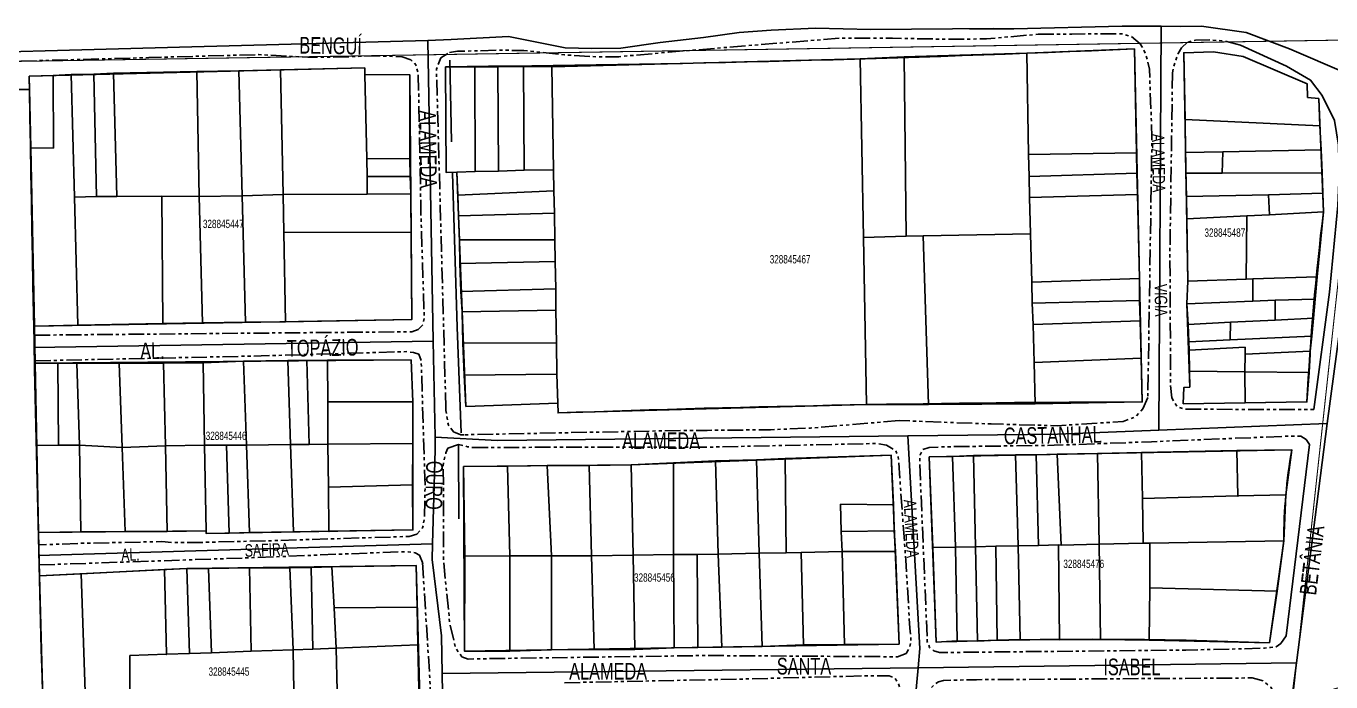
# Model space of a CAD drawing. Extents: x 203614 to 206284, y 4847494 to 4848495.
# Drawn here: x 205389.1 to 205702.2, y 4848285.1 to 4848442.4 of the extents above; entities that cross this region are included whole.
import ezdxf

# ---------------------------------------------------------------- set-up
doc = ezdxf.new("R2010")
doc.units = 0
doc.header["$LTSCALE"] = 1.5
doc.header["$MEASUREMENT"] = 0
doc.linetypes.add('PHANTOMX2', pattern=[5, 2.5, -0.5, 0.5, -0.5, 0.5, -0.5])
for name, color, linetype in [('CD-MALHA-LOTES', 40, 'CONTINUOUS'), ('CD_TXT_QUADRA', 7, 'CONTINUOUS'), ('HD-VALAS-DRENOS', 170, 'CONTINUOUS'), ('LM-LIM-SETOR-FISCAL', 7, 'CONTINUOUS'), ('RU-QUADRAS', 210, 'CONTINUOUS'), ('SV-EIXO-ROD-ESTR', 7, 'CONTINUOUS'), ('SV-EIXO-RUA-N-PAV', 6, 'CONTINUOUS'), ('SV-EIXO-RUA-PAV', 20, 'CONTINUOUS'), ('SV-EST-M-N-PAV', 1, 'PHANTOMX2'), ('SV-EST-MUNIC-PAV', 1, 'CONTINUOUS'), ('SV-RUA-NAO-PAV-S-GUIA-C-GUIA', 7, 'PHANTOMX2'), ('SV-RUA-PAVIM-S-GUIA-C-GUIA', 7, 'CONTINUOUS'), ('SV-TXT-EST-M-N-PAV', 7, 'CONTINUOUS'), ('SV-TXT-RUA-N-PAV-S-GUIA-C-GUIA', 7, 'CONTINUOUS'), ('SV-TXT-RUA-PAV-S-GUIA-C-GUIA', 7, 'CONTINUOUS')]:
    doc.layers.add(name, color=color, linetype=linetype)
doc.styles.add('ARIAL', font='ARIAL.TTF')
doc.linetypes.add('Limite', pattern='A,20,-3,[130,ltypeshp.shx,S=6.35,R=0,X=0,Y=0],-3,20', length=46)

msp = doc.modelspace()

# ---------------------------------------------------------------- linework, layer by layer
at = {"layer": 'CD-MALHA-LOTES'}
for p, q in [((205515.25, 4848432.68), (205589.22, 4848434.55)), ((205599.82, 4848435.02), (205589.22, 4848434.55)), ((205589.22, 4848434.55), (205590.03, 4848391.71)), ((205629.23, 4848435.91), (205599.82, 4848435.02)), ((205600.25, 4848391.99), (205599.82, 4848435.02)), ((205655.03, 4848436.96), (205629.23, 4848435.91)), ((205629.23, 4848435.91), (205629.62, 4848411.65)), ((205655.5, 4848412.04), (205655.03, 4848436.96)), ((205674.05, 4848436.28), (205666.89, 4848436.03)), ((205666.89, 4848436.03), (205667.18, 4848419.99)), ((205681.16, 4848435.14), (205674.05, 4848436.28)), ((205696.49, 4848428.57), (205681.16, 4848435.14)), ((205399.95, 4848430.8), (205395.62, 4848430.6)), ((205405.36, 4848430.88), (205399.95, 4848430.8)), ((205399.95, 4848430.8), (205400.73, 4848401.4)), ((205410.13, 4848431.12), (205405.36, 4848430.88)), ((205406.06, 4848401.51), (205405.36, 4848430.88)), ((205430.1, 4848431.52), (205410.13, 4848431.12)), ((205410.93, 4848401.51), (205410.13, 4848431.12)), ((205440.16, 4848431.71), (205430.1, 4848431.52)), ((205430.1, 4848431.52), (205430.64, 4848401.57)), ((205450.19, 4848431.94), (205440.16, 4848431.71)), ((205440.98, 4848401.67), (205440.16, 4848431.71)), ((205470.37, 4848432.4), (205450.19, 4848431.94)), ((205450.78, 4848402.02), (205450.19, 4848431.94)), ((205470.4, 4848430.83), (205470.37, 4848432.4)), ((205470.4, 4848430.83), (205470.86, 4848410.6)), ((205481.19, 4848430.77), (205470.4, 4848430.83)), ((205489.78, 4848432.69), (205496.81, 4848432.69)), ((205489.94, 4848407.26), (205489.78, 4848432.69)), ((205502.29, 4848432.62), (205496.81, 4848432.69)), ((205496.81, 4848432.69), (205496.87, 4848407.53)), ((205508.46, 4848432.76), (205502.29, 4848432.62)), ((205502.51, 4848407.65), (205502.29, 4848432.62)), ((205508.66, 4848407.82), (205508.46, 4848432.76)), ((205508.46, 4848432.76), (205515.25, 4848432.68)), ((205515.25, 4848432.68), (205515.7, 4848407.97)), ((205395.62, 4848430.6), (205389.9, 4848430.45)), ((205389.9, 4848430.45), (205389.97, 4848427.19)), ((205395.71, 4848413.12), (205395.62, 4848430.6)), ((205481.19, 4848410.66), (205481.19, 4848430.77)), ((205696.57, 4848425.32), (205696.49, 4848428.57)), ((205389.97, 4848427.19), (205288.02, 4848426.88)), ((205390.3, 4848413.21), (205389.97, 4848427.19)), ((205699.26, 4848425.05), (205696.57, 4848425.32)), ((205699.55, 4848418.53), (205699.26, 4848425.05)), ((205667.18, 4848419.99), (205699.55, 4848418.53)), ((205667.32, 4848412.07), (205667.18, 4848419.99)), ((205699.55, 4848418.53), (205699.81, 4848412.75)), ((205390.3, 4848413.21), (205395.71, 4848413.12)), ((205390.3, 4848413.21), (205391.12, 4848370.47)), ((205629.62, 4848411.65), (205655.5, 4848412.04)), ((205655.62, 4848407.12), (205655.5, 4848412.04)), ((205676.26, 4848412.25), (205667.32, 4848412.07)), ((205667.32, 4848412.07), (205667.4, 4848407.16)), ((205676.26, 4848412.25), (205676.13, 4848407.14)), ((205699.81, 4848412.75), (205676.26, 4848412.25)), ((205700.06, 4848407.18), (205699.81, 4848412.75)), ((205470.86, 4848410.6), (205481.19, 4848410.66)), ((205470.86, 4848410.6), (205470.99, 4848406.35)), ((205481.3, 4848406.38), (205481.19, 4848410.66)), ((205629.62, 4848411.65), (205629.8, 4848406.33)), ((205470.99, 4848406.35), (205470.97, 4848402.08)), ((205481.3, 4848406.38), (205470.99, 4848406.35)), ((205481.44, 4848402.2), (205481.3, 4848406.38)), ((205492.49, 4848407.39), (205489.94, 4848407.26)), ((205496.87, 4848407.53), (205492.49, 4848407.39)), ((205492.49, 4848407.39), (205492.71, 4848401.89)), ((205496.87, 4848407.53), (205502.51, 4848407.65)), ((205502.51, 4848407.65), (205508.66, 4848407.82)), ((205515.7, 4848407.97), (205508.66, 4848407.82)), ((205515.79, 4848402.87), (205515.7, 4848407.97)), ((205629.8, 4848406.33), (205655.62, 4848407.12)), ((205629.8, 4848406.33), (205629.83, 4848401.29)), ((205655.75, 4848401.99), (205655.62, 4848407.12)), ((205667.4, 4848407.16), (205676.13, 4848407.14)), ((205667.4, 4848407.16), (205667.51, 4848401.51)), ((205676.13, 4848407.14), (205700.06, 4848407.18)), ((205700.23, 4848402.32), (205700.06, 4848407.18)), ((205515.79, 4848402.87), (205492.71, 4848401.89)), ((205515.89, 4848397.57), (205515.79, 4848402.87)), ((205400.73, 4848401.4), (205406.06, 4848401.51)), ((205401.57, 4848370.64), (205400.73, 4848401.4)), ((205406.06, 4848401.51), (205410.93, 4848401.51)), ((205410.93, 4848401.51), (205421.69, 4848401.6)), ((205430.64, 4848401.57), (205421.69, 4848401.6)), ((205421.69, 4848401.6), (205421.91, 4848371.09)), ((205430.64, 4848401.57), (205440.98, 4848401.67)), ((205431.5, 4848371.22), (205430.64, 4848401.57)), ((205440.98, 4848401.67), (205450.78, 4848402.02)), ((205440.98, 4848401.67), (205441.79, 4848371.35)), ((205450.78, 4848402.02), (205470.97, 4848402.08)), ((205450.78, 4848402.02), (205450.96, 4848392.93)), ((205470.97, 4848402.08), (205481.44, 4848402.2)), ((205481.51, 4848393.01), (205481.44, 4848402.2)), ((205492.71, 4848401.89), (205492.88, 4848396.9)), ((205629.83, 4848401.29), (205655.75, 4848401.99)), ((205630.07, 4848392.57), (205629.83, 4848401.29)), ((205655.75, 4848401.99), (205656.24, 4848381.9)), ((205667.51, 4848401.51), (205687.19, 4848401.96)), ((205667.51, 4848401.51), (205667.6, 4848396.17)), ((205687.19, 4848401.96), (205700.23, 4848402.32)), ((205687.19, 4848401.96), (205687.46, 4848397.15)), ((205700.39, 4848397.83), (205700.23, 4848402.32)), ((205492.88, 4848396.9), (205515.89, 4848397.57)), ((205492.88, 4848396.9), (205493.09, 4848391.17)), ((205516.01, 4848391.14), (205515.89, 4848397.57)), ((205681.97, 4848396.91), (205667.6, 4848396.17)), ((205681.87, 4848381.7), (205681.97, 4848396.91)), ((205687.46, 4848397.15), (205681.97, 4848396.91)), ((205687.46, 4848397.15), (205700.39, 4848397.83)), ((205700.39, 4848397.83), (205698.89, 4848382.26)), ((205667.6, 4848396.17), (205667.87, 4848381.23)), ((205481.51, 4848393.01), (205450.96, 4848392.93)), ((205450.96, 4848392.93), (205451.37, 4848371.48)), ((205481.65, 4848371.99), (205481.51, 4848393.01)), ((205493.09, 4848391.17), (205516.01, 4848391.14)), ((205493.09, 4848391.17), (205493.23, 4848385.47)), ((205516.1, 4848385.92), (205516.01, 4848391.14)), ((205600.25, 4848391.99), (205590.03, 4848391.71)), ((205590.03, 4848391.71), (205590.77, 4848351.6)), ((205604.38, 4848392.07), (205600.25, 4848391.99)), ((205630.07, 4848392.57), (205604.38, 4848392.07)), ((205605.61, 4848351.6), (205604.38, 4848392.07)), ((205630.41, 4848381.02), (205630.07, 4848392.57)), ((205493.23, 4848385.47), (205516.1, 4848385.92)), ((205493.23, 4848385.47), (205493.4, 4848378.72)), ((205516.22, 4848379.41), (205516.1, 4848385.92)), ((205656.24, 4848381.9), (205630.41, 4848381.02)), ((205630.41, 4848381.02), (205630.53, 4848375.92)), ((205656.29, 4848376.56), (205656.24, 4848381.9)), ((205667.87, 4848381.23), (205667.6, 4848375.77)), ((205667.87, 4848381.23), (205681.87, 4848381.7)), ((205683.42, 4848381.75), (205681.87, 4848381.7)), ((205698.89, 4848382.26), (205683.42, 4848381.75)), ((205683.42, 4848381.75), (205683.44, 4848376.42)), ((205698.39, 4848376.9), (205698.89, 4848382.26)), ((205516.22, 4848379.41), (205493.4, 4848378.72)), ((205493.4, 4848378.72), (205493.73, 4848373.85)), ((205516.25, 4848374.25), (205516.22, 4848379.41)), ((205656.29, 4848376.56), (205630.53, 4848375.92)), ((205630.53, 4848375.92), (205630.76, 4848370.85)), ((205656.42, 4848371.7), (205656.29, 4848376.56)), ((205667.6, 4848375.77), (205683.44, 4848376.42)), ((205667.6, 4848375.77), (205667.96, 4848370.82)), ((205683.44, 4848376.42), (205688.78, 4848376.63)), ((205698.39, 4848376.9), (205688.78, 4848376.63)), ((205688.78, 4848376.63), (205688.84, 4848371.87)), ((205697.97, 4848372.32), (205698.39, 4848376.9)), ((205441.79, 4848371.35), (205431.5, 4848371.22)), ((205441.79, 4848371.35), (205451.37, 4848371.48)), ((205451.37, 4848371.48), (205481.65, 4848371.99)), ((205516.25, 4848374.25), (205493.73, 4848373.85)), ((205493.73, 4848373.85), (205493.92, 4848366.44)), ((205516.38, 4848366.34), (205516.25, 4848374.25)), ((205656.42, 4848371.7), (205630.76, 4848370.85)), ((205656.66, 4848362.76), (205656.42, 4848371.7)), ((205678.12, 4848371.36), (205667.96, 4848370.82)), ((205678.05, 4848367.13), (205678.12, 4848371.36)), ((205678.12, 4848371.36), (205688.84, 4848371.87)), ((205688.84, 4848371.87), (205697.97, 4848372.32)), ((205697.97, 4848372.32), (205697.57, 4848368)), ((205391.12, 4848370.47), (205401.57, 4848370.64)), ((205391.31, 4848361.52), (205391.12, 4848370.47)), ((205421.91, 4848371.09), (205401.57, 4848370.64)), ((205421.91, 4848371.09), (205431.5, 4848371.22)), ((205630.76, 4848370.85), (205630.97, 4848361.68)), ((205667.96, 4848370.82), (205668.13, 4848366.69)), ((205516.38, 4848366.34), (205493.92, 4848366.44)), ((205493.92, 4848366.44), (205494.21, 4848358.66)), ((205516.51, 4848358.89), (205516.38, 4848366.34)), ((205668.13, 4848366.69), (205678.05, 4848367.13)), ((205668.13, 4848366.69), (205668.16, 4848364.7)), ((205668.16, 4848364.7), (205681.64, 4848365.38)), ((205697.57, 4848368), (205678.05, 4848367.13)), ((205681.64, 4848365.38), (205681.64, 4848363.71)), ((205697.18, 4848364.4), (205697.57, 4848368)), ((205431.66, 4848361.67), (205441.26, 4848362.05)), ((205451.94, 4848362.2), (205441.26, 4848362.05)), ((205441.26, 4848362.05), (205442, 4848341.91)), ((205456.5, 4848362.22), (205451.94, 4848362.2)), ((205452.6, 4848342.01), (205451.94, 4848362.2)), ((205461.42, 4848362.24), (205456.5, 4848362.22)), ((205457.08, 4848342.04), (205456.5, 4848362.22)), ((205481.52, 4848362.33), (205461.42, 4848362.24)), ((205461.42, 4848362.24), (205461.56, 4848352.3)), ((205481.93, 4848352.27), (205481.52, 4848362.33)), ((205656.66, 4848362.76), (205630.97, 4848361.68)), ((205656.92, 4848352.24), (205656.66, 4848362.76)), ((205668.16, 4848364.7), (205668.25, 4848359.62)), ((205681.64, 4848363.71), (205681.56, 4848359.47)), ((205697.18, 4848364.4), (205681.64, 4848363.71)), ((205697, 4848359.34), (205697.17, 4848363.66)), ((205697.17, 4848363.66), (205697.18, 4848364.4)), ((205391.31, 4848361.52), (205396.73, 4848361.57)), ((205391.63, 4848341.81), (205391.31, 4848361.52)), ((205401.35, 4848361.53), (205396.73, 4848361.57)), ((205396.73, 4848361.57), (205396.94, 4848341.87)), ((205411.46, 4848361.54), (205401.35, 4848361.53)), ((205401.95, 4848341.87), (205401.35, 4848361.53)), ((205422.12, 4848361.59), (205411.46, 4848361.54)), ((205412.18, 4848341.35), (205411.46, 4848361.54)), ((205431.66, 4848361.67), (205422.12, 4848361.59)), ((205422.6, 4848341.75), (205422.12, 4848361.59)), ((205431.97, 4848341.87), (205431.66, 4848361.67)), ((205494.21, 4848358.66), (205516.51, 4848358.89)), ((205516.69, 4848351.94), (205516.51, 4848358.89)), ((205630.97, 4848361.68), (205631.21, 4848351.83)), ((205668.25, 4848359.62), (205681.56, 4848359.47)), ((205668.25, 4848359.62), (205668.32, 4848355.81)), ((205697, 4848359.34), (205681.56, 4848359.47)), ((205681.56, 4848359.47), (205681.58, 4848352.02)), ((205696.44, 4848352.24), (205697, 4848359.34)), ((205494.21, 4848358.66), (205494.65, 4848351.16)), ((205666.91, 4848355.73), (205666.73, 4848351.8)), ((205668.32, 4848355.81), (205666.91, 4848355.73)), ((205461.56, 4848352.3), (205481.93, 4848352.27)), ((205461.57, 4848342.08), (205461.56, 4848352.3)), ((205481.89, 4848342.28), (205481.93, 4848352.27)), ((205494.65, 4848351.16), (205516.69, 4848351.94)), ((205516.77, 4848349.6), (205516.69, 4848351.94)), ((205590.77, 4848351.6), (205516.77, 4848349.6)), ((205590.77, 4848351.6), (205605.61, 4848351.6)), ((205605.61, 4848351.6), (205631.21, 4848351.83)), ((205631.21, 4848351.83), (205656.92, 4848352.24)), ((205666.73, 4848351.8), (205681.58, 4848352.02)), ((205681.58, 4848352.02), (205696.44, 4848352.24)), ((205396.94, 4848341.87), (205391.63, 4848341.81)), ((205391.63, 4848341.81), (205392.09, 4848320.9)), ((205396.94, 4848341.87), (205401.95, 4848341.87)), ((205412.18, 4848341.35), (205401.95, 4848341.87)), ((205401.95, 4848341.87), (205402.29, 4848321.06)), ((205412.18, 4848341.35), (205422.6, 4848341.75)), ((205412.91, 4848321.16), (205412.18, 4848341.35)), ((205422.6, 4848341.75), (205431.97, 4848341.87)), ((205423, 4848321.14), (205422.6, 4848341.75)), ((205432.32, 4848321.35), (205431.97, 4848341.87)), ((205437.2, 4848341.84), (205431.97, 4848341.87)), ((205442, 4848341.91), (205437.2, 4848341.84)), ((205437.2, 4848341.84), (205437.88, 4848320.77)), ((205452.6, 4848342.01), (205442, 4848341.91)), ((205442.73, 4848320.89), (205442, 4848341.91)), ((205452.6, 4848342.01), (205457.08, 4848342.04)), ((205453.3, 4848321.12), (205452.6, 4848342.01)), ((205457.08, 4848342.04), (205461.57, 4848342.08)), ((205481.89, 4848342.28), (205461.57, 4848342.08)), ((205461.57, 4848342.08), (205461.68, 4848331.84)), ((205481.82, 4848332.4), (205481.89, 4848342.28)), ((205656.77, 4848340.11), (205646.18, 4848339.86)), ((205679.58, 4848340.58), (205656.77, 4848340.11)), ((205656.77, 4848340.11), (205656.94, 4848329.08)), ((205692.79, 4848340.76), (205679.58, 4848340.58)), ((205679.58, 4848340.58), (205679.87, 4848329.69)), ((205691.38, 4848330), (205692.79, 4848340.76)), ((205514.19, 4848336.96), (205504.6, 4848336.85)), ((205515.23, 4848315.29), (205514.19, 4848336.96)), ((205524.24, 4848336.96), (205514.19, 4848336.96)), ((205534.28, 4848337.16), (205524.24, 4848336.96)), ((205524.82, 4848315.29), (205524.24, 4848336.96)), ((205544.43, 4848337.66), (205534.28, 4848337.16)), ((205534.76, 4848315.52), (205534.28, 4848337.16)), ((205554.52, 4848338.12), (205544.43, 4848337.66)), ((205544.46, 4848315.64), (205544.43, 4848337.66)), ((205564.39, 4848338.36), (205554.52, 4848338.12)), ((205554.52, 4848338.12), (205555.21, 4848315.76)), ((205571.28, 4848338.69), (205564.39, 4848338.36)), ((205565.03, 4848315.99), (205564.39, 4848338.36)), ((205596.65, 4848339.5), (205571.28, 4848338.69)), ((205571.48, 4848316.08), (205571.28, 4848338.69)), ((205597.27, 4848327.58), (205596.65, 4848339.5)), ((205611.4, 4848339.18), (205605.8, 4848339.06)), ((205605.8, 4848339.06), (205606.67, 4848317.29)), ((205616.43, 4848339.38), (205611.4, 4848339.18)), ((205612.1, 4848317.41), (205611.4, 4848339.18)), ((205626.5, 4848339.54), (205616.43, 4848339.38)), ((205616.92, 4848317.51), (205616.43, 4848339.38)), ((205631.45, 4848339.59), (205626.5, 4848339.54)), ((205626.5, 4848339.54), (205627.18, 4848317.73)), ((205636.54, 4848339.71), (205631.45, 4848339.59)), ((205632, 4848317.83), (205631.45, 4848339.59)), ((205646.18, 4848339.86), (205636.54, 4848339.71)), ((205636.54, 4848339.71), (205637.45, 4848317.92)), ((205646.57, 4848318.14), (205646.18, 4848339.86)), ((205504.6, 4848336.85), (205494.07, 4848336.75)), ((205494.07, 4848336.75), (205494.4, 4848315.24)), ((205505.18, 4848315.29), (205504.6, 4848336.85)), ((205481.82, 4848332.4), (205461.68, 4848331.84)), ((205461.68, 4848331.84), (205461.79, 4848321.22)), ((205481.93, 4848321.54), (205481.82, 4848332.4)), ((205597.27, 4848327.58), (205584.56, 4848327.69)), ((205584.56, 4848327.69), (205584.67, 4848321.2)), ((205597.38, 4848321.32), (205597.27, 4848327.58)), ((205656.94, 4848329.08), (205679.87, 4848329.69)), ((205656.94, 4848329.08), (205657.11, 4848318.38)), ((205691.38, 4848330), (205679.87, 4848329.69)), ((205690.87, 4848318.94), (205691.38, 4848330)), ((205423, 4848321.14), (205432.32, 4848321.35)), ((205432.32, 4848321.35), (205432.32, 4848320.7)), ((205461.79, 4848321.22), (205481.93, 4848321.54)), ((205597.38, 4848321.32), (205584.67, 4848321.2)), ((205597.73, 4848316.34), (205597.38, 4848321.32)), ((205392.09, 4848320.9), (205402.29, 4848321.06)), ((205392.32, 4848310.55), (205392.09, 4848320.9)), ((205402.29, 4848321.06), (205412.91, 4848321.16)), ((205412.91, 4848321.16), (205423, 4848321.14)), ((205432.32, 4848320.7), (205437.88, 4848320.77)), ((205437.88, 4848320.77), (205442.73, 4848320.89)), ((205442.73, 4848320.89), (205453.3, 4848321.12)), ((205453.3, 4848321.12), (205461.79, 4848321.22)), ((205584.67, 4848321.2), (205584.9, 4848316.34)), ((205637.45, 4848317.92), (205646.57, 4848318.14)), ((205646.57, 4848318.14), (205657.11, 4848318.38)), ((205646.87, 4848295.29), (205646.57, 4848318.14)), ((205657.11, 4848318.38), (205658.7, 4848318.4)), ((205690.87, 4848318.94), (205658.7, 4848318.4)), ((205658.7, 4848318.4), (205658.7, 4848307.61)), ((205689.32, 4848306.84), (205690.87, 4848318.94)), ((205494.3, 4848292.47), (205494.4, 4848315.24)), ((205494.4, 4848315.24), (205505.18, 4848315.29)), ((205505.18, 4848315.29), (205505.17, 4848292.48)), ((205505.18, 4848315.29), (205515.23, 4848315.29)), ((205515.22, 4848292.8), (205515.23, 4848315.29)), ((205515.23, 4848315.29), (205524.82, 4848315.29)), ((205524.82, 4848315.29), (205534.76, 4848315.52)), ((205525.41, 4848292.83), (205524.82, 4848315.29)), ((205534.76, 4848315.52), (205544.46, 4848315.64)), ((205535.22, 4848292.89), (205534.76, 4848315.52)), ((205550.12, 4848315.64), (205544.46, 4848315.64)), ((205544.46, 4848315.64), (205544.59, 4848293.26)), ((205555.21, 4848315.76), (205550.12, 4848315.64)), ((205550.12, 4848315.64), (205550.33, 4848293.35)), ((205555.21, 4848315.76), (205565.03, 4848315.99)), ((205555.21, 4848315.76), (205556.07, 4848293.44)), ((205565.03, 4848315.99), (205571.48, 4848316.08)), ((205565.73, 4848293.59), (205565.03, 4848315.99)), ((205571.48, 4848316.08), (205575.08, 4848316.1)), ((205584.9, 4848316.34), (205575.08, 4848316.1)), ((205575.08, 4848316.1), (205575.66, 4848293.97)), ((205597.73, 4848316.34), (205584.9, 4848316.34)), ((205584.9, 4848316.34), (205585.48, 4848294.09)), ((205598.59, 4848294.14), (205597.73, 4848316.34)), ((205606.67, 4848317.29), (205612.1, 4848317.41)), ((205606.67, 4848317.29), (205607.44, 4848294.65)), ((205616.92, 4848317.51), (205612.1, 4848317.41)), ((205612.1, 4848317.41), (205612.5, 4848294.9)), ((205621.77, 4848317.61), (205616.92, 4848317.51)), ((205617.43, 4848294.88), (205616.92, 4848317.51)), ((205627.18, 4848317.73), (205621.77, 4848317.61)), ((205621.77, 4848317.61), (205622.14, 4848295.07)), ((205627.18, 4848317.73), (205632, 4848317.83)), ((205627.65, 4848295.23), (205627.18, 4848317.73)), ((205632, 4848317.83), (205636.83, 4848317.93)), ((205636.83, 4848317.93), (205637.07, 4848295.19)), ((205636.83, 4848317.93), (205637.45, 4848317.92)), ((205402.38, 4848311.04), (205422.33, 4848312.01)), ((205427.74, 4848312.27), (205422.33, 4848312.01)), ((205422.33, 4848312.01), (205422.8, 4848291.71)), ((205432.92, 4848312.3), (205427.74, 4848312.27)), ((205428.33, 4848291.9), (205427.74, 4848312.27)), ((205442.77, 4848312.42), (205432.92, 4848312.3)), ((205433.63, 4848292.07), (205432.92, 4848312.3)), ((205452.42, 4848312.43), (205442.77, 4848312.42)), ((205443.12, 4848292.42), (205442.77, 4848312.42)), ((205457.53, 4848312.54), (205452.42, 4848312.43)), ((205452.42, 4848312.43), (205453.19, 4848292.77)), ((205462.48, 4848312.66), (205457.53, 4848312.54)), ((205457.9, 4848292.94), (205457.53, 4848312.54)), ((205482.71, 4848313.02), (205462.48, 4848312.66)), ((205462.48, 4848312.66), (205463.01, 4848302.88)), ((205483, 4848303.02), (205482.71, 4848313.02)), ((205402.38, 4848311.04), (205392.32, 4848310.55)), ((205392.32, 4848310.55), (205393.42, 4848270.99)), ((205403.71, 4848271.28), (205402.38, 4848311.04)), ((205658.7, 4848307.61), (205658.59, 4848295.09)), ((205689.32, 4848306.84), (205658.7, 4848307.61)), ((205687.43, 4848294.46), (205689.32, 4848306.84)), ((205463.01, 4848302.88), (205483, 4848303.02)), ((205463.01, 4848302.88), (205463.53, 4848293.14)), ((205483.12, 4848293.97), (205483, 4848303.02)), ((205463.53, 4848293.14), (205457.9, 4848292.94)), ((205463.53, 4848293.14), (205483.12, 4848293.97)), ((205463.53, 4848293.14), (205463.78, 4848282.91)), ((205483.35, 4848283.38), (205483.12, 4848293.97)), ((205535.22, 4848292.89), (205544.59, 4848293.26)), ((205544.59, 4848293.26), (205550.33, 4848293.35)), ((205550.33, 4848293.35), (205556.07, 4848293.44)), ((205556.07, 4848293.44), (205565.73, 4848293.59)), ((205575.66, 4848293.97), (205565.73, 4848293.59)), ((205575.66, 4848293.97), (205585.48, 4848294.09)), ((205585.48, 4848294.09), (205598.59, 4848294.14)), ((205607.44, 4848294.65), (205612.5, 4848294.9)), ((205612.5, 4848294.9), (205617.43, 4848294.88)), ((205617.43, 4848294.88), (205622.14, 4848295.07)), ((205622.14, 4848295.07), (205627.65, 4848295.23)), ((205637.07, 4848295.19), (205627.65, 4848295.23)), ((205646.87, 4848295.29), (205637.07, 4848295.19)), ((205658.59, 4848295.09), (205646.87, 4848295.29)), ((205658.59, 4848295.09), (205687.43, 4848294.46)), ((205422.8, 4848291.71), (205413.99, 4848291.4)), ((205413.99, 4848291.4), (205413.99, 4848271.44)), ((205422.8, 4848291.71), (205428.33, 4848291.9)), ((205428.33, 4848291.9), (205433.63, 4848292.07)), ((205433.63, 4848292.07), (205443.12, 4848292.42)), ((205443.12, 4848292.42), (205453.19, 4848292.77)), ((205453.19, 4848292.77), (205457.9, 4848292.94)), ((205453.57, 4848272.07), (205453.19, 4848292.77)), ((205505.17, 4848292.48), (205494.3, 4848292.47)), ((205505.17, 4848292.48), (205515.22, 4848292.8)), ((205515.22, 4848292.8), (205525.41, 4848292.83)), ((205525.41, 4848292.83), (205535.22, 4848292.89))]:
    msp.add_line(p, q, dxfattribs=at)
for p in [(205481.44, 4848402.2), (205700.39, 4848397.83), (205461.56, 4848352.3), (205461.56, 4848352.3), (205461.57, 4848342.08), (205679.87, 4848329.69), (205679.87, 4848329.69), (205691.38, 4848330), (205461.79, 4848321.22), (205461.79, 4848321.22), (205422.8, 4848291.71), (205422.8, 4848291.71), (205422.8, 4848291.71), (205453.19, 4848292.77), (205457.9, 4848292.94)]:
    msp.add_point(p, dxfattribs=at)
at = {"layer": 'HD-VALAS-DRENOS', "const_width": 0.18, "flags": 128}
for points in [[(205491.238965, 4848414.67128), (205490.76883, 4848434.277585)], [(205493.495564, 4848344.802497), (205492.525345, 4848370.158355), (205491.404494, 4848407.118753)], [(205492.923873, 4848324.18911), (205492.870407, 4848341.897157)]]:
    msp.add_lwpolyline(points, dxfattribs=at)
at = {"layer": 'HD-VALAS-DRENOS', "flags": 128}
for points in [[(205491.238965, 4848414.67128), (205490.76883, 4848434.277585)], [(205493.495564, 4848344.802497), (205492.525345, 4848370.158355), (205491.404494, 4848407.118753)], [(205492.923873, 4848324.18911), (205492.870407, 4848341.897157)]]:
    msp.add_lwpolyline(points, dxfattribs=at)
at = {"layer": 'LM-LIM-SETOR-FISCAL', "linetype": 'Limite', "ltscale": 0.1, "const_width": 0.25}
msp.add_lwpolyline([(205885.38, 4848100.28), (205758.68, 4848087.81), (205748.409435, 4848134.360112), (205855.058906, 4848144.189237), (205857.54, 4848167.98), (205826.48, 4848206.22), (205791.25, 4848260.92), (205756.795428, 4848299.013086), (205692.97, 4848280.46), (205710.220191, 4848439.156266), (205051.319023, 4848428.56508), (204677.840805, 4848416.249793)], dxfattribs=at)
at = {"layer": 'RU-QUADRAS', "color": 6, "linetype": 'Continuous'}
for points in [[(205489.78, 4848432.69, 0.0089510649), (205655.03, 4848436.96), (205656.92, 4848352.24, 0.0086731024), (205516.77, 4848349.6), (205516.69, 4848351.94), (205494.65, 4848351.16), (205492.49, 4848407.39), (205489.94, 4848407.26)], [(205666.73, 4848351.8), (205666.91, 4848355.73), (205668.32, 4848355.81), (205667.6, 4848375.77), (205667.87, 4848381.23), (205666.89, 4848436.03), (205674.05, 4848436.28), (205681.16, 4848435.14), (205696.49, 4848428.57), (205696.57, 4848425.32), (205699.26, 4848425.05), (205700.39, 4848397.83, 0.0174756498), (205696.44, 4848352.24)], [(205605.8, 4848339.06), (205692.79, 4848340.76, 0.0421344007), (205690.87, 4848318.94), (205687.43, 4848294.46, 0.0183473213), (205607.44, 4848294.65)]]:
    msp.add_lwpolyline(points, format="xyb", close=True, dxfattribs=at)
for points in [[(205389.9, 4848430.45), (205470.37, 4848432.4), (205470.4, 4848430.83), (205481.19, 4848430.77), (205481.65, 4848371.99), (205391.12, 4848370.47)], [(205391.31, 4848361.52), (205481.52, 4848362.33), (205481.93, 4848352.27), (205481.93, 4848321.54), (205432.32, 4848320.7), (205432.32, 4848321.35), (205392.09, 4848320.9)], [(205494.07, 4848336.75), (205534.28, 4848337.16), (205596.65, 4848339.5), (205598.59, 4848294.14), (205494.3, 4848292.47)], [(205392.32, 4848310.55), (205427.74, 4848312.27), (205482.71, 4848313.02), (205483.82, 4848272.61), (205393.42, 4848270.99)]]:
    msp.add_lwpolyline(points, close=True, dxfattribs=at)
msp.add_lwpolyline([(205187.64, 4848424.53, -0.0101833848), (205389.97, 4848427.19, 0.0046218357), (205395.21, 4848212.24), (205415.17, 4848212.24), (205418.12, 4848156.05), (205408.84, 4848155.63), (205408.8, 4848157.82), (205393.31, 4848157.68), (205393.36, 4848155.39), (205373.74, 4848154.36)], format="xyb", dxfattribs=at)
at = {"layer": 'SV-EIXO-ROD-ESTR', "flags": 128}
for points in [[(205352.640259, 4848435.407958), (205428.878639, 4848437.473402), (205485.51872, 4848439.00789), (205491.086119, 4848439.173954), (205504.904292, 4848439.920882), (205518.49849, 4848437.212397), (205524.892239, 4848437.073402), (205531.830421, 4848437.164175), (205541.242166, 4848438.490372), (205551.6877, 4848439.657166), (205560.189772, 4848440.855987), (205567.921727, 4848441.447092), (205578.515233, 4848441.907331), (205591.771165, 4848441.645258), (205621.18767, 4848441.831862), (205615.502608, 4848441.795798), (205626.081825, 4848441.762639), (205652.088382, 4848442.427821), (205661.458141, 4848442.387234), (205666.123016, 4848442.367028), (205671.156649, 4848442.398959), (205681.836728, 4848440.859374)], [(205710.876492, 4848418.538543), (205705.835098, 4848431.142028), (205692.223335, 4848436.93963), (205681.836728, 4848440.859374)]]:
    msp.add_lwpolyline(points, dxfattribs=at)
at = {"layer": 'SV-EIXO-RUA-N-PAV', "flags": 128}
for points in [[(205661.458141, 4848442.387234), (205660.928603, 4848345.481817)], [(205490.061214, 4848224.649142), (205489.948055, 4848231.099226), (205489.295368, 4848268.302413), (205488.966172, 4848287.066536), (205488.807485, 4848296.111707), (205486.550773, 4848314.416154), (205486.659819, 4848318.232766), (205487.30301, 4848340.744467), (205487.246925, 4848343.83315), (205486.828895, 4848366.854656), (205485.51872, 4848439.00789)], [(205391.016606, 4848365.31756), (205486.828895, 4848366.854656)], [(205487.246925, 4848343.83315), (205502.222388, 4848343.00118), (205600.661444, 4848344.10311), (205636.62216, 4848344.505655), (205660.928603, 4848345.481817), (205701.259154, 4848347.101518)], [(205600.661444, 4848344.10311), (205603.523709, 4848293.102757), (205603.122439, 4848288.488158), (205602.520725, 4848281.568448), (205604.102678, 4848234.373522)], [(205392.019589, 4848315.419137), (205486.659819, 4848318.232766)], [(205488.966172, 4848287.066536), (205603.122439, 4848288.488158), (205693.925989, 4848289.618962)]]:
    msp.add_lwpolyline(points, dxfattribs=at)
at = {"layer": 'SV-EIXO-RUA-PAV', "flags": 128}
msp.add_lwpolyline([(205710.876492, 4848418.538543), (205701.259154, 4848347.101518), (205693.925989, 4848289.618962), (205692.673122, 4848279.798103), (205686.787283, 4848233.660723), (205683.691646, 4848209.394921), (205681.702739, 4848202.586738), (205678.793129, 4848192.62692), (205670.503331, 4848178.684987), (205663.720769, 4848168.134334), (205637.09824, 4848135.453984), (205620.350104, 4848114.894896), (205617.920993, 4848111.913053), (205600.793664, 4848090.888487), (205589.112584, 4848070.352396), (205586.770755, 4848066.022221), (205575.39312, 4848044.98433), (205569.141707, 4848033.425113), (205553.315728, 4847994.236976), (205547.783096, 4847974.872764), (205543.60692, 4847960.256069)], dxfattribs=at)
at = {"layer": 'SV-EST-M-N-PAV', "flags": 128}
for points in [[(205490.703194, 4848436.078022), (205492.641627, 4848436.37574), (205502.904651, 4848436.655659), (205508.558636, 4848436.541454), (205518.272349, 4848435.552575), (205524.679725, 4848435.092984), (205531.333316, 4848435.085167), (205543.230294, 4848436.16111), (205558.827295, 4848437.460618), (205571.675158, 4848438.492569), (205584.523021, 4848439.524519), (205596.9798, 4848439.503492), (205609.688434, 4848439.283967), (205619.543111, 4848439.34648), (205631.939893, 4848440.475617)], [(205631.939893, 4848440.475617), (205640.04374, 4848440.527024), (205647.597325, 4848440.57494), (205652.064204, 4848440.572326), (205654.353251, 4848439.904688)], [(205680.50351, 4848437.865664), (205676.778081, 4848438.809124), (205673.273383, 4848439.137058), (205669.722564, 4848439.014486), (205667.753713, 4848438.56941)], [(205481.463112, 4848434.368626), (205479.356044, 4848435.055591), (205473.000426, 4848435.315416), (205465.398985, 4848435.017078), (205456.744878, 4848434.962181), (205444.933203, 4848435.587585), (205418.625483, 4848434.870441), (205376.16313, 4848433.700654), (205312.935285, 4848433.049449), (205230.713162, 4848430.576948), (205154.640489, 4848428.543646), (205124.079884, 4848427.899571), (205031.154665, 4848424.947228), (205029.628634, 4848424.729223), (205028.211605, 4848424.402217), (205026.576571, 4848423.748203)]]:
    msp.add_lwpolyline(points, dxfattribs=at)
at = {"layer": 'SV-EST-MUNIC-PAV', "flags": 128}
msp.add_lwpolyline([(205703.039996, 4848419.741972), (205700.06754, 4848425.752079), (205697.294266, 4848429.459747), (205691.535908, 4848432.81015), (205680.50351, 4848437.865664)], dxfattribs=at)
at = {"layer": 'SV-RUA-NAO-PAV-S-GUIA-C-GUIA', "flags": 128}
for points in [[(205654.353251, 4848439.904688), (205656.451544, 4848438.187902), (205657.786821, 4848435.708102), (205658.645214, 4848432.083777), (205659.242065, 4848415.744778), (205658.263706, 4848353.350103)], [(205667.753713, 4848438.56941), (205666.336561, 4848437.192154), (205665.497866, 4848435.836194), (205664.474254, 4848432.728232), (205664.186272, 4848431.189761)], [(205391.178474, 4848368.264103), (205440.510191, 4848368.727875), (205481.664364, 4848369.090339), (205483.235625, 4848369.661707), (205484.378361, 4848370.804443), (205484.664045, 4848372.375704), (205483.895422, 4848396.165954), (205483.235625, 4848431.012329), (205482.664258, 4848433.154958), (205481.463112, 4848434.368626)], [(205489.846888, 4848350.793205), (205487.586648, 4848432.083777), (205488.635795, 4848434.849709), (205490.703194, 4848436.078022)], [(205664.186272, 4848431.189761), (205663.550193, 4848387.845617), (205663.722515, 4848356.157679)], [(205391.296273, 4848362.116229), (205445.559833, 4848363.307325), (205480.569516, 4848364.329788), (205482.072397, 4848364.089203), (205483.376483, 4848363.697286), (205483.940622, 4848362.100107), (205484.852858, 4848331.891583), (205484.673503, 4848324.047094), (205484.26636, 4848322.011375), (205482.909214, 4848320.518515), (205481.009209, 4848319.975656), (205448.113565, 4848318.959463), (205428.951637, 4848318.489808), (205425.006534, 4848318.489808), (205421.733426, 4848318.735143), (205402.49832, 4848318.347081), (205392.184012, 4848317.939938)], [(205663.722515, 4848356.157679), (205664.034012, 4848353.254726), (205665.178535, 4848351.25181), (205666.990697, 4848350.488794), (205698.054366, 4848350.436694)], [(205658.263706, 4848353.350103), (205657.023806, 4848350.584171), (205655.30702, 4848348.676632), (205652.355798, 4848347.561058), (205636.614782, 4848346.536121), (205620.659183, 4848346.979054), (205598.575503, 4848347.770163)], [(205494.194462, 4848344.364436), (205493.404642, 4848344.384669), (205491.687857, 4848345.052308), (205490.447957, 4848346.673716), (205489.875695, 4848350.202663), (205489.846888, 4848350.793205)], [(205598.575503, 4848347.770163), (205577.335302, 4848345.982455), (205567.728199, 4848345.573535), (205552.521414, 4848345.427047), (205540.766268, 4848345.302454), (205494.194462, 4848344.364436)], [(205697.077306, 4848342.042001), (205696.266519, 4848343.237426), (205694.958963, 4848344.029511), (205692.407318, 4848344.063348), (205659.151502, 4848342.701845), (205635.796485, 4848341.85336), (205609.08554, 4848341.483824), (205605.806382, 4848341.284918), (205604.28035, 4848340.808033), (205603.612712, 4848339.568133), (205603.517335, 4848337.660594), (205605.338602, 4848294.737927), (205605.901759, 4848293.357999), (205606.950905, 4848292.499606), (205608.286182, 4848292.118099), (205667.338837, 4848292.730089), (205681.243703, 4848293.018389), (205686.256842, 4848293.167245), (205687.687496, 4848293.357999), (205689.022773, 4848293.453376), (205690.167297, 4848294.311769), (205691.407197, 4848296.123931)], [(205496.221063, 4848341.333844), (205553.756676, 4848341.432987), (205593.291253, 4848342.288544), (205595.539424, 4848341.913848), (205597.787595, 4848340.564946), (205598.387108, 4848339.066165), (205600.185644, 4848314.261345), (205601.159852, 4848297.999574), (205601.459608, 4848294.702257), (205601.009974, 4848293.203476), (205600.260583, 4848291.854573), (205598.16229, 4848291.105183), (205552.112254, 4848291.404939), (205497.29435, 4848290.618079), (205495.196057, 4848290.54314), (205493.697276, 4848291.067714), (205492.123557, 4848293.315885), (205490.774654, 4848299.198599), (205489.275873, 4848314.186406), (205489.275873, 4848332.209244), (205489.200934, 4848336.930403), (205489.50069, 4848338.72894), (205489.875385, 4848340.077842), (205490.32502, 4848341.126989)], [(205490.32502, 4848341.126989), (205492.896817, 4848342.059496), (205495.046179, 4848341.501684), (205496.221063, 4848341.333844)], [(205392.249578, 4848313.140935), (205443.178281, 4848314.869283), (205478.534661, 4848316.294135), (205480.839566, 4848316.311362), (205482.468141, 4848316.039933), (205483.553858, 4848315.497075), (205484.232431, 4848313.732785), (205484.381675, 4848312.7627)], [(205484.232431, 4848313.732785), (205486.526545, 4848277.326352), (205485.957049, 4848273.771057), (205485.272762, 4848271.91584), (205483.825287, 4848270.846976), (205481.732351, 4848270.592765), (205430.693026, 4848269.421972), (205393.462338, 4848269.278533)], [(205518.327923, 4848284.881567), (205560.242617, 4848285.747738), (205590.851944, 4848286.542193), (205596.217067, 4848286.563071), (205597.568062, 4848285.996525), (205598.421575, 4848284.739334), (205599.087929, 4848282.892685), (205599.103358, 4848282.100195)], [(205689.119241, 4848279.01169), (205688.894861, 4848281.811594), (205687.776992, 4848283.80545), (205685.963128, 4848285.294655), (205683.255341, 4848286.027833), (205617.123951, 4848285.608328), (205609.213321, 4848285.442331), (205607.999432, 4848285.095506), (205606.979105, 4848284.393429), (205606.005187, 4848283.36138), (205605.745068, 4848281.627253), (205606.709978, 4848240.420897), (205606.971372, 4848239.121939), (205607.778257, 4848238.376702), (205609.631304, 4848238.138338), (205674.058417, 4848238.947222), (205679.510138, 4848239.081852), (205681.608534, 4848239.395306)]]:
    msp.add_lwpolyline(points, dxfattribs=at)
at = {"layer": 'SV-RUA-PAVIM-S-GUIA-C-GUIA', "flags": 128}
for points in [[(205698.054366, 4848350.436694), (205701.880016, 4848378.609414), (205703.877759, 4848399.352911), (205704.166896, 4848406.778345), (205704.01377, 4848413.894605), (205703.039996, 4848419.741972)], [(205691.407197, 4848296.123931), (205697.077306, 4848342.042001)]]:
    msp.add_lwpolyline(points, dxfattribs=at)

# ---------------------------------------------------------------- texts
at = {"layer": 'CD_TXT_QUADRA', "style": 'ARIAL', "width": 0.7}
for s, p in [('328845447', (205431.558432, 4848393.96724)), ('328845487', (205671.84, 4848391.88)), ('328845467', (205567.54, 4848385.48)), ('328845446', (205432.232267, 4848343.124397)), ('328845476', (205637.99, 4848312.41)), ('328845456', (205534.992527, 4848309.116936)), ('328845445', (205432.906103, 4848286.557529))]:
    msp.add_text(s, height=2, dxfattribs=at).set_placement(p)
at = {"layer": 'SV-TXT-EST-M-N-PAV', "style": 'ARIAL', "width": 0.7}
msp.add_text('BENGUÍ', height=4, rotation=359, dxfattribs=at).set_placement((205454.66427, 4848435.857745))
at = {"layer": 'SV-TXT-RUA-N-PAV-S-GUIA-C-GUIA', "style": 'ARIAL', "width": 0.7}
for s, height, rotation, p in [('ALAMEDA ', 4, 271, (205483.420829, 4848422.204405)), ('ALAMEDA                           VIGIA', 3, 271, (205659.214328, 4848416.556824)), ('AL.                           TOPÁZIO', 4, 1, (205416.54747, 4848362.480514)), ('CASTANHAL', 4, 1, (205623.735626, 4848342.071246)), ('OURO', 4, 269, (205485.149649, 4848338.146356)), ('ALAMEDA', 3, 273, (205599.661807, 4848328.754782)), ('AL.                               SAFIRA', 3, 2, (205412.012593, 4848314.048033))]:
    msp.add_text(s, height=height, rotation=rotation, dxfattribs=at).set_placement(p)
for s, p in [('ALAMEDA', (205532.154873, 4848340.949849)), ('SANTA', (205569.251251, 4848286.84641)), ('ISABEL', (205647.588195, 4848286.670767)), ('ALAMEDA', (205519.424564, 4848285.62702))]:
    msp.add_text(s, height=4, dxfattribs=at).set_placement(p)
at = {"layer": 'SV-TXT-RUA-PAV-S-GUIA-C-GUIA', "style": 'ARIAL', "width": 0.7}
msp.add_text('BETÂNIA', height=4, rotation=83, dxfattribs=at).set_placement((205698.609549, 4848305.734752))

doc.saveas('drawing.dxf')
